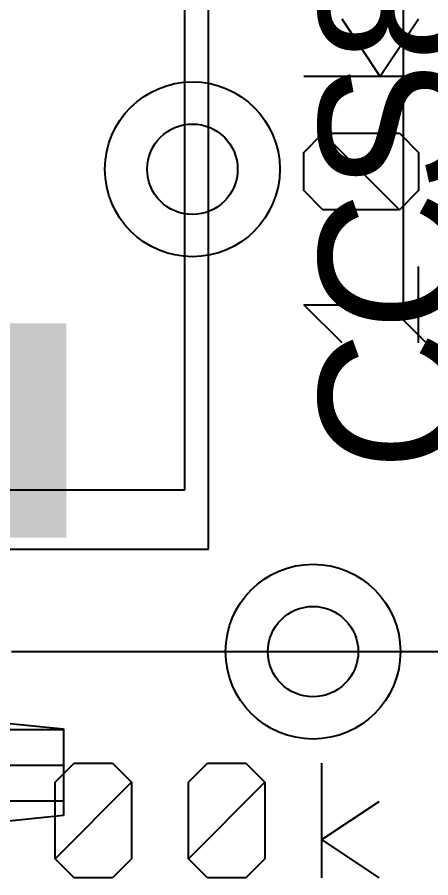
# Model space of a CAD drawing. Extents: x -34 to 73, y -22 to 30.
# Drawn here: x 10.184 to 11.926, y 7.176 to 10.8 of the extents above; entities that cross this region are included whole.
import ezdxf

# ---------------------------------------------------------------- set-up
doc = ezdxf.new("R2010")
doc.units = 0
for name, color, linetype in [('1', 12, 'CONTINUOUS'), ('16', 132, 'CONTINUOUS'), ('18', 110, 'CONTINUOUS'), ('21', 41, 'CONTINUOUS'), ('22', 40, 'CONTINUOUS'), ('27', 253, 'CONTINUOUS'), ('29', 253, 'CONTINUOUS'), ('31', 253, 'CONTINUOUS'), ('44', 253, 'CONTINUOUS'), ('51', 53, 'CONTINUOUS')]:
    doc.layers.add(name, color=color, linetype=linetype)

# ---------------------------------------------------------------- blocks, each defined once
blk = doc.blocks.new('RECT')
blk.add_solid([(-0.5, -0.5), (0.5, -0.5), (-0.5, 0.5), (0.5, 0.5)])
blk = doc.blocks.new('ROUNDV')
blk.add_circle((0, 0), 0.5)

msp = doc.modelspace()

# ---------------------------------------------------------------- linework, layer by layer
at = {"layer": '1'}
for p, q in [((11.811, 9.525), (11.811, 11.303)), ((12.026, 9.31), (11.811, 9.525)), ((10.16, 8.128), (11.43, 8.128))]:
    msp.add_line(p, q, dxfattribs=at)
at = {"layer": '16'}
msp.add_line((11.43, 8.128), (14.478, 8.128), dxfattribs=at)
at = {"layer": '21'}
for p, q in [((10.99, 8.56), (10.99, 11.76)), ((6.79, 8.56), (10.99, 8.56))]:
    msp.add_line(p, q, dxfattribs=at)
at = {"layer": '22'}
for p, q in [((9.8949, 7.852), (10.3788, 7.8028)), ((9.3195, 7.8), (10.3788, 7.8)), ((10.3788, 7.8028), (10.3788, 7.4372)), ((9.3552, 7.65), (10.3788, 7.65)), ((9.342, 7.5), (10.3788, 7.5)), ((10.3788, 7.4372), (9.8949, 7.388))]:
    msp.add_line(p, q, dxfattribs=at)
at = {"layer": '27'}
for p, q in [((11.7135, 10.5509), (11.5525, 10.7924)), ((11.8745, 10.7924), (11.7135, 10.5509)), ((11.8745, 10.5509), (11.3915, 10.5509)), ((11.3915, 10.2311), (11.472, 10.3116)), ((11.472, 10.3116), (11.794, 10.3116)), ((11.794, 9.9896), (11.472, 10.3116)), ((11.794, 10.3116), (11.8745, 10.2311)), ((11.3915, 10.0701), (11.3915, 10.2311)), ((11.8745, 10.2311), (11.8745, 10.0701)), ((11.472, 9.9896), (11.3915, 10.0701)), ((11.8745, 10.0701), (11.794, 9.9896)), ((11.794, 9.9896), (11.472, 9.9896)), ((11.8745, 9.4283), (11.8745, 9.7503)), ((11.5525, 9.4283), (11.3915, 9.5893)), ((11.3915, 9.5893), (11.8745, 9.5893)), ((10.344, 7.578), (10.4245, 7.6585)), ((10.4245, 7.6585), (10.5855, 7.6585)), ((10.5855, 7.6585), (10.666, 7.578)), ((10.9053, 7.578), (10.9858, 7.6585)), ((10.9858, 7.6585), (11.1468, 7.6585)), ((11.1468, 7.6585), (11.2273, 7.578)), ((11.4666, 7.1755), (11.4666, 7.6585)), ((10.344, 7.256), (10.344, 7.578)), ((10.344, 7.256), (10.666, 7.578)), ((10.666, 7.578), (10.666, 7.256)), ((10.9053, 7.256), (10.9053, 7.578)), ((10.9053, 7.256), (11.2273, 7.578)), ((11.2273, 7.578), (11.2273, 7.256)), ((11.4666, 7.3365), (11.7081, 7.4975)), ((11.7081, 7.1755), (11.4666, 7.3365)), ((10.4245, 7.1755), (10.344, 7.256)), ((10.666, 7.256), (10.5855, 7.1755)), ((10.9858, 7.1755), (10.9053, 7.256)), ((11.2273, 7.256), (11.1468, 7.1755)), ((10.5855, 7.1755), (10.4245, 7.1755)), ((11.1468, 7.1755), (10.9858, 7.1755))]:
    msp.add_line(p, q, dxfattribs=at)
at = {"layer": '44'}
for centre in [(10.922, 10.16), (11.43, 8.128)]:
    msp.add_circle(centre, 0.1905, dxfattribs=at)
at = {"layer": '51'}
for p, q in [((10.89, 8.81), (10.89, 11.51)), ((6.89, 8.81), (10.89, 8.81))]:
    msp.add_line(p, q, dxfattribs=at)

# ---------------------------------------------------------------- block references
at = {"layer": '1', "xscale": 0.7, "yscale": 0.4, "rotation": 90}
msp.add_blockref('RECT', (10.09, 9.06), dxfattribs=at)
at = {"layer": '18', "xscale": 0.7366, "yscale": 0.7366}
for p in [(10.922, 10.16), (10.922, 10.16), (11.43, 8.128), (11.43, 8.128)]:
    msp.add_blockref('ROUNDV', p, dxfattribs=at)
at = {"layer": '29', "xscale": 0.9032, "yscale": 0.6032, "rotation": 90}
msp.add_blockref('RECT', (10.09, 9.06), dxfattribs=at)
at = {"layer": '31', "xscale": 0.7, "yscale": 0.4, "rotation": 90}
msp.add_blockref('RECT', (10.09, 9.06), dxfattribs=at)
at = {"layer": '51', "xscale": 0.5, "yscale": 0.3, "rotation": 90}
msp.add_blockref('RECT', (10.09, 9.06), dxfattribs=at)

# ---------------------------------------------------------------- texts
at = {"layer": '27'}
msp.add_text('CCS811', height=0.6096, rotation=90, dxfattribs=at).set_placement((12.065, 8.89))

doc.saveas('drawing.dxf')
